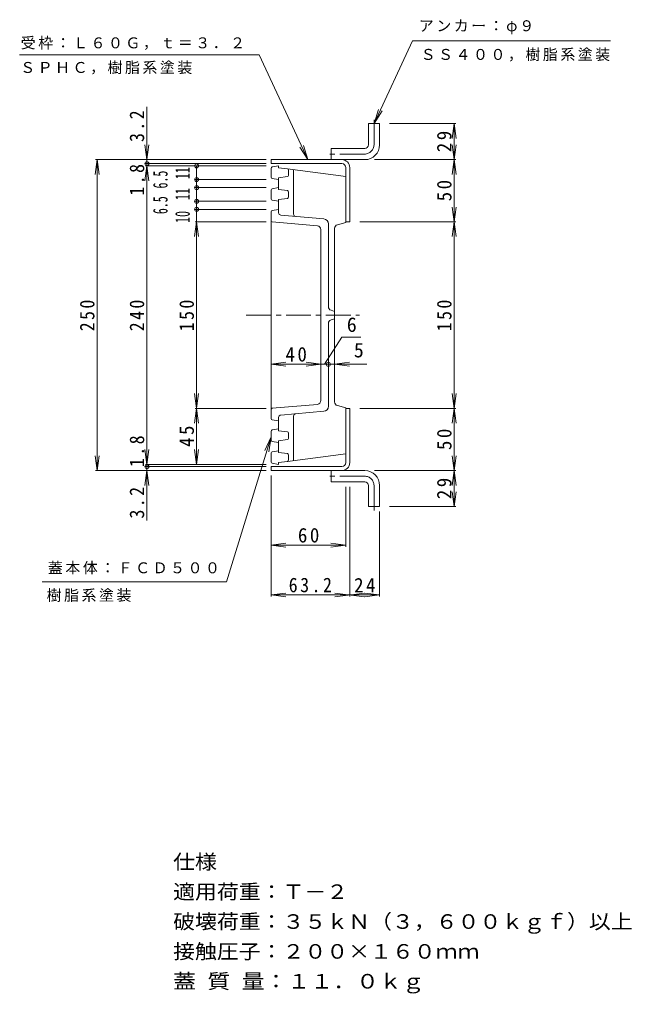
# Model space of a CAD drawing. Units: millimetres, scale not verified. Extents: x -701 to 708, y -548 to 379.
# Drawn here: x 216 to 708, y -405 to 378 of the extents above; entities that cross this region are included whole.
import ezdxf
from ezdxf.enums import TextEntityAlignment as Align

# ---------------------------------------------------------------- set-up
doc = ezdxf.new("R2010")
doc.units = ezdxf.units.MM
doc.header["$LTSCALE"] = 4
doc.header["$PDMODE"] = 32
doc.header["$PDSIZE"] = 3.2
doc.linetypes.add('CHAIN1', pattern=[8, 5, -1, 1, -1])
for name, color, linetype, lineweight in [('0-0_通り芯', 3, 'Continuous', 9), ('0-1_躯体', 2, 'Continuous', 9), ('0-E', 7, 'Continuous', 9), ('0-F', 7, 'Continuous', 9)]:
    doc.layers.add(name, color=color, linetype=linetype, lineweight=lineweight)
doc.styles.add('ＭＳ ゴシック', font='')
doc.styles.get('ＭＳ ゴシック').set_extended_font_data('MS Gothic')

msp = doc.modelspace()

# ---------------------------------------------------------------- linework, layer by layer
at = {"layer": '0-0_通り芯'}
for p, q in [((419.205, 259.425), (424.369, 260.286)), ((424.369, 258.786), (424.369, 260.286)), ((431.493, 257.895), (424.369, 258.786)), ((418.369, 251.133), (418.369, 258.439)), ((431.493, 251.676), (424.369, 250.786)), ((424.369, 241.286), (424.369, 250.786)), ((431.493, 257.895), (478.369, 251.786)), ((432.369, 252.669), (432.369, 256.903)), ((436.369, 221.566), (436.369, 257.26)), ((478.369, 214.786), (478.369, 251.786)), ((419.205, 250.147), (424.369, 249.286)), ((419.205, 241.925), (424.369, 242.786)), ((418.369, 233.633), (418.369, 240.939)), ((431.493, 240.395), (424.369, 241.286)), ((432.369, 235.169), (432.369, 239.403)), ((419.205, 232.647), (424.369, 231.786)), ((431.493, 234.176), (424.369, 233.286)), ((424.369, 222.616), (424.369, 233.286)), ((418.369, 57.133), (418.369, 223.439)), ((419.205, 224.425), (424.369, 225.286)), ((426.195, 220.624), (460.718, 217.603)), ((419.282, 215.206), (455.631, 212.025)), ((464.369, 147.018), (464.369, 213.618)), ((471.593, 212.97), (478.369, 214.786)), ((458.369, 71.535), (458.369, 209.037)), ((469.369, 70.499), (469.369, 210.072)), ((466.507, 144.145), (469.369, 143.286)), ((464.369, 133.554), (464.369, 66.953)), ((466.507, 136.427), (469.369, 137.286)), ((419.282, 65.366), (455.631, 68.546)), ((426.195, 59.948), (460.718, 62.968)), ((471.593, 67.602), (478.369, 65.786)), ((478.369, 65.786), (478.369, 28.786)), ((419.205, 56.147), (424.369, 55.286)), ((424.369, 57.955), (424.369, 47.286)), ((436.369, 59.005), (436.369, 23.312)), ((419.205, 47.925), (424.369, 48.786)), ((431.493, 46.395), (424.369, 47.286)), ((418.369, 46.939), (418.369, 39.633)), ((431.493, 40.176), (424.369, 39.286)), ((424.369, 39.286), (424.369, 29.786)), ((432.369, 45.403), (432.369, 41.169)), ((419.205, 38.647), (424.369, 37.786)), ((418.369, 29.439), (418.369, 22.133)), ((419.205, 30.425), (424.369, 31.286)), ((431.493, 28.895), (424.369, 29.786)), ((431.493, 22.676), (478.369, 28.786)), ((432.369, 27.903), (432.369, 23.669)), ((419.205, 21.147), (424.369, 20.286)), ((431.493, 22.676), (424.369, 21.786)), ((424.369, 21.786), (424.369, 20.286))]:
    msp.add_line(p, q, dxfattribs=at)
at = {"layer": '0-0_通り芯', "linetype": 'CHAIN1'}
msp.add_line((398.369, 140.286), (489.369, 140.286), dxfattribs=at)
at = {"layer": '0-0_通り芯'}
for centre, radius, start, end in [((419.369, 258.439), 1, 99.46231, 180), ((419.369, 251.133), 1, 180, 260.53767), ((431.369, 256.903), 1, 0, 82.87497), ((431.369, 252.669), 1, 277.12502, 0), ((419.369, 240.939), 1, 99.46231, 180), ((431.369, 239.403), 1, 0, 82.87497), ((431.369, 235.169), 1, 277.12502, 0), ((419.369, 233.633), 1, 180, 260.53767), ((419.369, 223.439), 1, 99.46231, 180), ((426.369, 222.616), 2, 180, 264.99934), ((438.369, 221.566), 2, 180, 265.00041), ((419.369, 216.202), 1, 180, 264.99934), ((455.369, 209.037), 3, 2.17125, 84.99934), ((460.369, 213.618), 4, 0, 84.99934), ((472.369, 210.072), 3, 104.99998, 180), ((467.369, 147.018), 3, 180, 253.30075), ((467.369, 133.554), 3, 106.69923, 180), ((455.369, 71.535), 3, 275.00064, 0), ((472.369, 70.499), 3, 180, 255), ((419.369, 64.37), 1, 95.00064, 180), ((460.369, 66.953), 4, 275.00064, 0), ((419.369, 57.133), 1, 180, 260.53767), ((426.369, 57.955), 2, 95.00064, 180), ((438.369, 59.005), 2, 94.99959, 180), ((419.369, 46.939), 1, 99.46231, 180), ((419.369, 39.633), 1, 180, 260.53767), ((431.369, 45.403), 1, 1.40329, 82.87497), ((431.369, 41.169), 1, 277.12502, 0), ((419.369, 29.439), 1, 99.46231, 180), ((431.369, 27.903), 1, 1.40329, 82.87497), ((431.369, 23.669), 1, 277.12502, 0), ((419.369, 22.133), 1, 180, 260.53767)]:
    msp.add_arc(centre, radius, start, end, dxfattribs=at)
at = {"layer": '0-1_躯体', "linetype": 'CHAIN1'}
for p, q in [((501.069, 277.286), (501.069, 298.286)), ((493.569, 269.786), (462.569, 269.786)), ((493.569, 10.786), (462.569, 10.786)), ((501.069, 3.286), (501.069, -17.714))]:
    msp.add_line(p, q, dxfattribs=at)
at = {"layer": '0-1_躯体'}
for p, q in [((496.569, 294.286), (505.569, 294.286)), ((496.569, 277.286), (496.569, 294.286)), ((505.569, 277.286), (505.569, 294.286)), ((466.569, 265.286), (466.569, 274.286)), ((493.569, 274.286), (466.569, 274.286)), ((418.369, 262.086), (418.369, 265.286)), ((418.369, 265.286), (493.569, 265.286)), ((418.369, 262.086), (475.169, 262.086)), ((478.369, 215.286), (478.369, 258.886)), ((481.569, 215.286), (481.569, 258.886)), ((478.369, 215.286), (481.569, 215.286)), ((478.369, 65.286), (478.369, 21.686)), ((478.369, 65.286), (481.569, 65.286)), ((481.569, 65.286), (481.569, 21.686)), ((418.369, 18.486), (418.369, 15.286)), ((418.369, 18.486), (475.169, 18.486)), ((418.369, 15.286), (493.569, 15.286)), ((466.569, 15.286), (466.569, 6.286)), ((493.569, 6.286), (466.569, 6.286)), ((496.569, 3.286), (496.569, -13.714)), ((505.569, 3.286), (505.569, -13.714)), ((496.569, -13.714), (505.569, -13.714))]:
    msp.add_line(p, q, dxfattribs=at)
for centre, radius, start, end in [((493.569, 277.286), 3, 270, 0), ((493.569, 277.286), 12, 270, 0), ((475.169, 258.886), 6.4, 0, 90), ((475.169, 258.886), 3.2, 0, 90), ((475.169, 21.686), 6.4, 270, 0), ((475.169, 21.686), 3.2, 270, 0), ((493.569, 3.286), 12, 0, 90), ((493.569, 3.286), 3, 0, 90)]:
    msp.add_arc(centre, radius, start, end, dxfattribs=at)
at = {"layer": '0-1_躯体', "linetype": 'CHAIN1'}
for centre, start, end in [((493.569, 277.286), 270, 0), ((493.569, 3.286), 0, 90)]:
    msp.add_arc(centre, 7.5, start, end, dxfattribs=at)
at = {"layer": '0-E'}
for p, q in [((532.013, 360.703), (501.069, 294.286)), ((532.013, 360.703), (691.249, 360.703)), ((501.069, 294.286), (504.674, 305.732)), ((501.069, 294.286), (507.513, 304.409)), ((447.951, 265.286), (441.507, 275.409)), ((447.951, 265.286), (444.346, 276.732)), ((234.288, -74.081), (382.456, -74.081))]:
    msp.add_line(p, q, dxfattribs=at)
msp.add_lwpolyline([(215.906, 349.475), (408.726, 349.475), (447.951, 265.286)], dxfattribs=at)
at = {"layer": '0-F'}
for p, q in [((318.369, 307.663), (318.369, -24.978)), ((513.569, 294.286), (566.769, 294.286)), ((565.569, 294.286), (564.003, 282.389)), ((565.569, 265.286), (565.569, 294.286)), ((565.569, 294.286), (567.135, 282.389)), ((318.369, 265.286), (316.803, 277.183)), ((318.369, 265.286), (319.935, 277.183)), ((565.569, 265.286), (564.003, 277.183)), ((565.569, 265.286), (567.135, 277.183)), ((278.369, 265.286), (276.803, 253.389)), ((414.369, 265.286), (277.169, 265.286)), ((278.369, 15.286), (278.369, 265.286)), ((278.369, 265.286), (279.935, 253.389)), ((318.369, 260.286), (316.803, 248.389)), ((414.369, 262.086), (317.169, 262.086)), ((414.369, 260.286), (317.169, 260.286)), ((318.369, 260.286), (319.935, 248.389)), ((358.369, 260.286), (358.369, 20.286)), ((501.569, 265.286), (566.769, 265.286)), ((565.569, 265.286), (564.003, 253.389)), ((565.569, 215.286), (565.569, 265.286)), ((565.569, 265.286), (567.135, 253.389)), ((414.369, 249.286), (357.169, 249.286)), ((414.369, 242.786), (357.169, 242.786)), ((414.369, 231.786), (357.169, 231.786)), ((565.569, 215.286), (564.003, 227.183)), ((565.569, 215.286), (567.135, 227.183)), ((414.369, 225.286), (357.169, 225.286)), ((358.369, 215.286), (356.803, 203.389)), ((414.369, 215.286), (357.169, 215.286)), ((358.369, 215.286), (359.935, 203.389)), ((489.569, 215.286), (566.769, 215.286)), ((565.569, 215.286), (564.003, 203.389)), ((565.569, 65.286), (565.569, 215.286)), ((565.569, 215.286), (567.135, 203.389)), ((475.271, 122.504), (461.337, 100.768)), ((475.271, 122.504), (490.568, 122.504)), ((418.369, 100.768), (430.266, 102.334)), ((418.369, 100.286), (418.369, 101.968)), ((458.369, 100.768), (446.472, 102.334)), ((458.369, 100.286), (458.369, 101.968)), ((464.369, 100.286), (464.369, 101.968)), ((469.369, 100.768), (481.266, 102.334)), ((418.369, 100.768), (495.357, 100.768)), ((418.369, 100.768), (430.266, 99.201)), ((458.369, 100.768), (446.472, 99.201)), ((469.369, 100.768), (481.266, 99.201)), ((359.935, 77.183), (356.803, 53.389)), ((356.803, 77.183), (359.935, 53.389)), ((565.569, 65.286), (564.003, 77.183)), ((565.569, 65.286), (567.135, 77.183)), ((414.369, 65.286), (357.169, 65.286)), ((489.569, 65.286), (566.769, 65.286)), ((565.569, 65.286), (564.003, 53.389)), ((565.569, 15.286), (565.569, 65.286)), ((565.569, 65.286), (567.135, 53.389)), ((382.456, -74.081), (418.369, 42.32)), ((418.369, 42.32), (413.365, 31.413)), ((418.369, 42.32), (416.358, 30.49)), ((318.369, 20.286), (316.803, 32.183)), ((318.369, 20.286), (319.935, 32.183)), ((358.369, 20.286), (356.803, 32.183)), ((358.369, 20.286), (359.935, 32.183)), ((278.369, 15.286), (276.803, 27.183)), ((278.369, 15.286), (279.935, 27.183)), ((565.569, 15.286), (564.003, 27.183)), ((565.569, 15.286), (567.135, 27.183)), ((414.369, 20.286), (317.169, 20.286)), ((414.369, 18.486), (317.169, 18.486)), ((414.369, 15.286), (277.169, 15.286)), ((318.369, 15.286), (316.803, 3.389)), ((318.369, 15.286), (319.935, 3.389)), ((418.369, 11.286), (418.369, -85.914)), ((501.569, 15.286), (566.769, 15.286)), ((565.569, 15.286), (564.003, 3.389)), ((565.569, -13.714), (565.569, 15.286)), ((565.569, 15.286), (567.135, 3.389)), ((478.369, 2.286), (478.369, -45.914)), ((481.569, 2.286), (481.569, -85.914)), ((565.569, -13.714), (564.003, -1.817)), ((565.569, -13.714), (567.135, -1.817)), ((513.569, -13.714), (566.769, -13.714)), ((505.569, -17.714), (505.569, -85.914)), ((418.369, -44.714), (430.266, -43.148)), ((418.369, -44.714), (478.369, -44.714)), ((418.369, -44.714), (430.266, -46.28)), ((478.369, -44.714), (466.472, -43.148)), ((478.369, -44.714), (466.472, -46.28)), ((418.369, -84.714), (430.266, -83.148)), ((418.369, -84.714), (430.266, -86.28)), ((418.369, -84.714), (505.569, -84.714)), ((493.466, -86.28), (469.672, -83.148)), ((493.466, -83.148), (469.672, -86.28)), ((505.569, -84.714), (493.672, -83.148)), ((505.569, -84.714), (493.672, -86.28))]:
    msp.add_line(p, q, dxfattribs=at)
for p in [(318.369, 262.086), (358.369, 260.286), (358.369, 249.286), (358.369, 242.786), (358.369, 231.786), (358.369, 225.286), (464.369, 100.768), (318.369, 18.486)]:
    msp.add_point(p, dxfattribs=at)

# ---------------------------------------------------------------- texts
at = {"layer": '0-E', "char_height": 8.798, "attachment_point": 7, "style": 'ＭＳ ゴシック'}
for s, insert in [('\\T1.17;アンカー：φ９', (537.16, 366.152)), ('\\T1.17;受枠：Ｌ６０Ｇ，ｔ＝３．２', (216.905, 353.51)), ('\\T1.17;ＳＳ４００，樹脂系塗装', (538.609, 344.205)), ('\\T1.17;ＳＰＨＣ，樹脂系塗装', (216.518, 333.725)), ('\\T1.17;蓋本体：ＦＣＤ５００', (238.784, -68.259)), ('\\T1.17;樹脂系塗装', (237.755, -90.336))]:
    msp.add_mtext(s, dxfattribs=dict(at, insert=insert))
at = {"layer": '0-F', "color": 2, "style": 'ＭＳ ゴシック', "width": 0.6}
for s, p in [('11', (356.369, 249.62)), ('6.5', (338.551, 242.08)), ('6.5', (338.551, 221.472)), ('11', (356.369, 232.781)), ('10', (356.369, 214.435))]:
    msp.add_text(s, height=11.73, rotation=90, dxfattribs=at).set_placement(p, align=Align.BOTTOM_LEFT)
at = {"layer": '0-F', "color": 2, "style": 'ＭＳ ゴシック'}
for s, p in [('6', (479.202, 123.285)), ('5', (484.858, 102.768))]:
    msp.add_text(s, height=11.73, dxfattribs=at).set_placement(p, align=Align.BOTTOM_LEFT)
for s, width, p in [('仕様', 1.1, (339.492, -308.703)), ('適用荷重：Ｔ－２', 1.1, (339.492, -332.703)), ('破壊荷重：３５ｋＮ（３，６００ｋｇｆ）以上', 1.1, (339.492, -356.703)), ('接触圧子：２００×１６０ｍｍ', 1.1, (339.492, -380.703)), ('蓋 質 量：１１．０ｋｇ', 1.15, (339.492, -404.703))]:
    msp.add_text(s, height=11.73, dxfattribs=dict(at, width=width)).set_placement(p, align=Align.BOTTOM_LEFT)
at = {"layer": '0-F', "color": 2, "char_height": 11.73, "attachment_point": 7, "rotation": 90, "style": 'ＭＳ ゴシック'}
for s, insert in [('\\T1.27;\\W0.9;3.2', (316.369, 279.489)), ('\\T1.27;\\W0.95;29', (563.569, 271.286)), ('\\T1.27;\\W0.9;1.8', (316.369, 236.367)), ('\\T1.27;\\W0.95;50', (563.569, 231.786)), ('\\T1.27;\\W0.9;250', (276.369, 127.286)), ('\\T1.27;\\W0.9;240', (316.369, 127.286)), ('\\T1.27;\\W0.9;150', (356.369, 127.286)), ('\\T1.27;\\W0.9;150', (563.569, 127.286)), ('\\T1.27;\\W0.95;45', (356.369, 34.286)), ('\\T1.27;\\W0.95;50', (563.569, 31.786)), ('\\T1.27;\\W0.9;1.8', (316.369, 18.155)), ('\\T1.27;\\W0.95;29', (563.569, -7.714)), ('\\T1.27;\\W0.9;3.2', (316.369, -23.285))]:
    msp.add_mtext(s, dxfattribs=dict(at, insert=insert))
at = {"layer": '0-F', "color": 2, "char_height": 11.73, "attachment_point": 7, "style": 'ＭＳ ゴシック'}
for s, insert in [('\\T1.27;\\W0.95;40', (429.869, 102.768)), ('\\T1.27;\\W0.95;60', (439.869, -42.714)), ('\\T1.28;\\W0.9;63.2', (432.469, -82.714)), ('\\T1.27;\\W0.95;24', (485.069, -82.714))]:
    msp.add_mtext(s, dxfattribs=dict(at, insert=insert))

doc.saveas('drawing.dxf')
